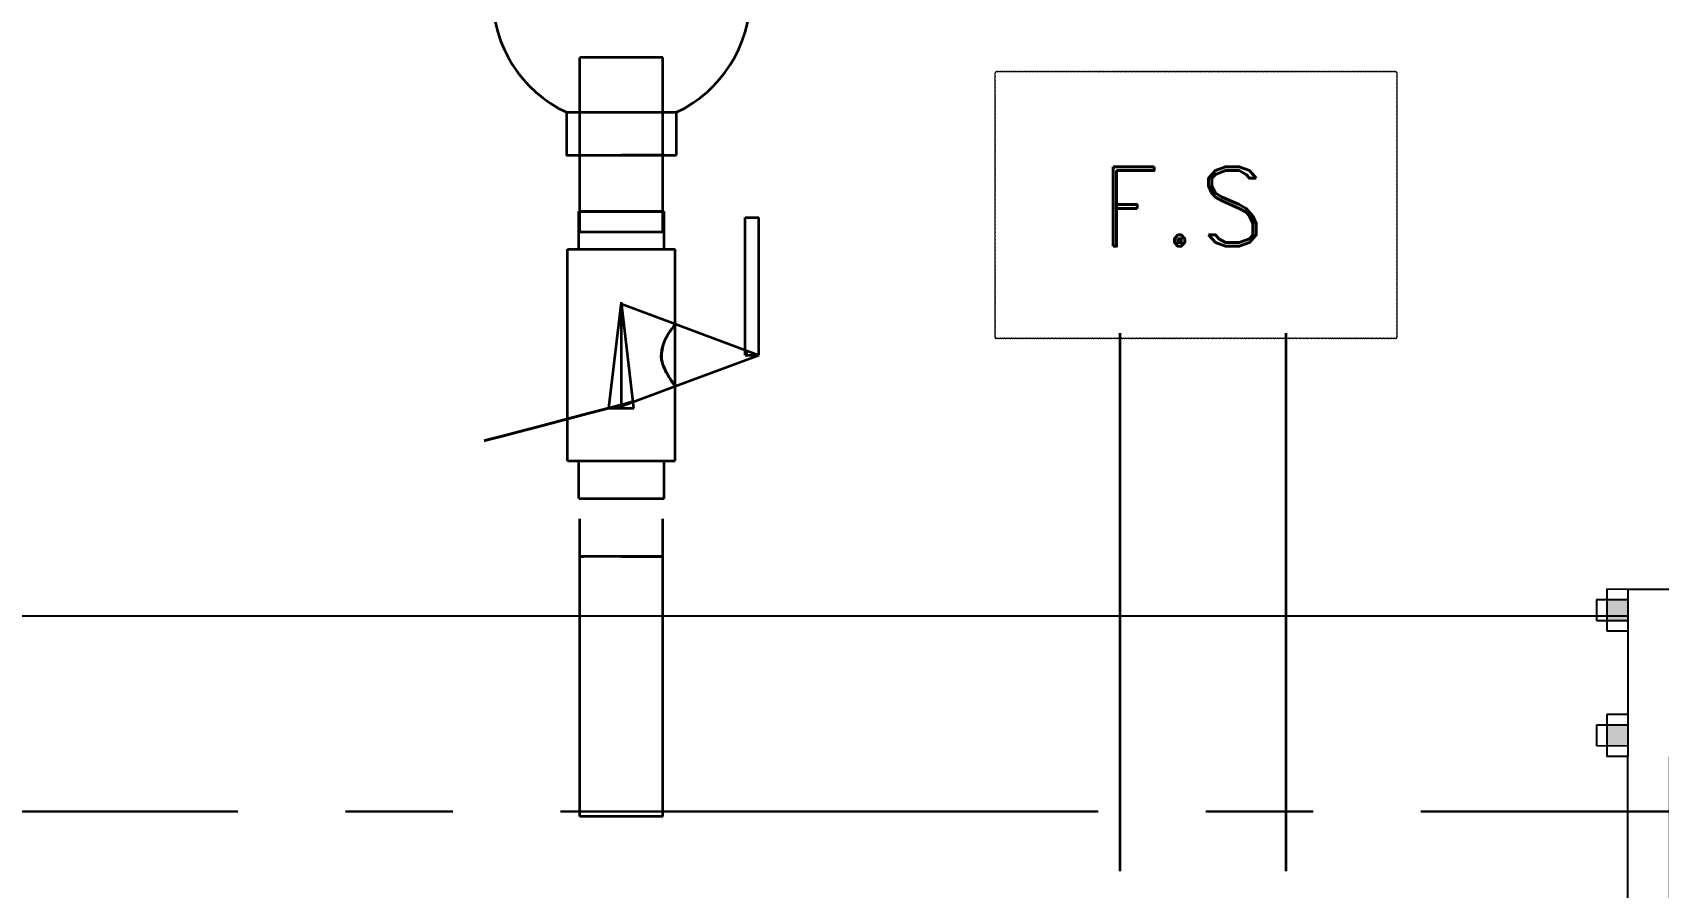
# Model space of a CAD drawing. Header units: inches. Extents: x 191440 to 383551, y 141449 to 284946.
# Drawn here: x 191804.366 to 191806.256, y 141609.705 to 141610.699 of the extents above; entities that cross this region are included whole.
import ezdxf

# ---------------------------------------------------------------- set-up
doc = ezdxf.new("R2010")
doc.units = ezdxf.units.IN
doc.header["$MEASUREMENT"] = 0
doc.linetypes.add('CENTER', pattern=[2, 1.25, -0.25, 0.25, -0.25])
doc.linetypes.add('DGN Style 3', pattern=[426.72, 304.8, -121.92])
for name, color, linetype, lineweight in [('PIPING', 40, 'Continuous', 30), ('WB-SJ3-M-SECTA - I-DIAG-EQPM', 6, 'Continuous', 13), ('WB-SJ3-M-SECTA - P-TW', 7, 'Continuous', 35)]:
    doc.layers.add(name, color=color, linetype=linetype, lineweight=lineweight)
doc.layers.add('VP', color=7, linetype='Continuous')
doc.styles.add('ROMAND10', font='ROMAND.shx', dxfattribs={"height": 0.2})

# ---------------------------------------------------------------- blocks, each defined once
blk = doc.blocks.new('FLANGE')
h = blk.add_hatch(color=256)
h.dxf.hatch_style = 1
h.paths.add_polyline_path([(2834.89433, 2262.26907), (2834.89433, 2262.27282), (2834.90183, 2262.27282), (2834.90183, 2262.26907)])
h.paths.add_polyline_path([(2834.89433, 2262.28032), (2834.89433, 2262.28407), (2834.90183, 2262.28407), (2834.90183, 2262.28032)])
h.paths.add_polyline_path([(2834.89433, 2262.31407), (2834.89433, 2262.31782), (2834.90183, 2262.31782), (2834.90183, 2262.31407)])
h.paths.add_polyline_path([(2834.90183, 2262.32907), (2834.90183, 2262.32532), (2834.89433, 2262.32532), (2834.89433, 2262.32907)])
h.paths.add_polyline_path([(2834.90183, 2262.39282), (2834.90183, 2262.38907), (2834.89433, 2262.38907), (2834.89433, 2262.39282)])
h.paths.add_polyline_path([(2834.89433, 2262.40032), (2834.89433, 2262.40407), (2834.90183, 2262.40407), (2834.90183, 2262.40032)])
h.paths.add_polyline_path([(2834.90183, 2262.43782), (2834.90183, 2262.43407), (2834.89433, 2262.43407), (2834.89433, 2262.43782)])
h.paths.add_polyline_path([(2834.90183, 2262.44907), (2834.90183, 2262.44532), (2834.89433, 2262.44532), (2834.89433, 2262.44907)])
h = blk.add_hatch(color=256)
h.dxf.hatch_style = 1
h.paths.add_polyline_path([(2834.85683, 2262.32532), (2834.86433, 2262.32532), (2834.86433, 2262.31782), (2834.85683, 2262.31782)])
h.paths.add_polyline_path([(2834.85683, 2262.27282), (2834.85683, 2262.28032), (2834.86433, 2262.28032), (2834.86433, 2262.27282)])
h.paths.add_polyline_path([(2834.85683, 2262.39282), (2834.85683, 2262.40032), (2834.86433, 2262.40032), (2834.86433, 2262.39282)])
h.paths.add_polyline_path([(2834.85683, 2262.43782), (2834.85683, 2262.44532), (2834.86433, 2262.44532), (2834.86433, 2262.43782)])
for p, q in [((2834.85683, 2262.44907), (2834.85683, 2262.43407)), ((2834.85683, 2262.44907), (2834.86433, 2262.44907)), ((2834.86433, 2262.44907), (2834.86433, 2262.26907)), ((2834.86433, 2262.44907), (2834.87933, 2262.44907)), ((2834.87933, 2262.44907), (2834.87933, 2262.26907)), ((2834.87933, 2262.44907), (2834.87933, 2262.26907)), ((2834.87933, 2262.44907), (2834.89433, 2262.44907)), ((2834.89433, 2262.44907), (2834.89433, 2262.26907)), ((2834.89433, 2262.44907), (2834.90183, 2262.44907)), ((2834.90183, 2262.44907), (2834.90183, 2262.43407)), ((2834.85308, 2262.44532), (2834.85308, 2262.43782)), ((2834.85308, 2262.44532), (2834.86433, 2262.44532)), ((2834.89433, 2262.44532), (2834.90183, 2262.44532)), ((2834.85308, 2262.43782), (2834.86433, 2262.43782)), ((2834.89433, 2262.43782), (2834.90183, 2262.43782)), ((2834.85683, 2262.43407), (2834.86433, 2262.43407)), ((2834.89433, 2262.43407), (2834.90183, 2262.43407)), ((2834.85683, 2262.40407), (2834.85683, 2262.38907)), ((2834.86433, 2262.40407), (2834.85683, 2262.40407)), ((2834.90183, 2262.40407), (2834.89433, 2262.40407)), ((2834.90183, 2262.40407), (2834.90183, 2262.38907)), ((2834.85308, 2262.40032), (2834.85308, 2262.39282)), ((2834.86433, 2262.40032), (2834.85308, 2262.40032)), ((2834.90183, 2262.40032), (2834.89433, 2262.40032)), ((2834.86433, 2262.39282), (2834.85308, 2262.39282)), ((2834.90183, 2262.39282), (2834.89433, 2262.39282)), ((2834.86433, 2262.38907), (2834.85683, 2262.38907)), ((2834.90183, 2262.38907), (2834.89433, 2262.38907)), ((2834.85683, 2262.32907), (2834.85683, 2262.31407)), ((2834.86433, 2262.32907), (2834.85683, 2262.32907)), ((2834.90183, 2262.32907), (2834.89433, 2262.32907)), ((2834.90183, 2262.32907), (2834.90183, 2262.31407)), ((2834.85308, 2262.32532), (2834.85308, 2262.31782)), ((2834.86433, 2262.32532), (2834.85308, 2262.32532)), ((2834.90183, 2262.32532), (2834.89433, 2262.32532)), ((2834.86433, 2262.31782), (2834.85308, 2262.31782)), ((2834.90183, 2262.31782), (2834.89433, 2262.31782)), ((2834.86433, 2262.31407), (2834.85683, 2262.31407)), ((2834.90183, 2262.31407), (2834.89433, 2262.31407)), ((2834.85308, 2262.28032), (2834.85308, 2262.27282)), ((2834.85308, 2262.28032), (2834.86433, 2262.28032)), ((2834.85683, 2262.28407), (2834.85683, 2262.26907)), ((2834.85683, 2262.28407), (2834.86433, 2262.28407)), ((2834.87933, 2262.26907), (2834.87933, 2262.28407)), ((2834.89433, 2262.28407), (2834.90183, 2262.28407)), ((2834.89433, 2262.28032), (2834.90183, 2262.28032)), ((2834.90183, 2262.28407), (2834.90183, 2262.26907)), ((2834.85308, 2262.27282), (2834.86433, 2262.27282)), ((2834.85683, 2262.26907), (2834.86433, 2262.26907)), ((2834.86433, 2262.26907), (2834.87933, 2262.26907)), ((2834.87933, 2262.26907), (2834.89433, 2262.26907)), ((2834.89433, 2262.27282), (2834.90183, 2262.27282)), ((2834.89433, 2262.26907), (2834.90183, 2262.26907))]:
    blk.add_line(p, q)
blk = doc.blocks.new('*U171')
at = {"layer": 'WB-SJ3-M-SECTA - P-TW'}
for p, q in [((0, 130.93), (0, 138.04)), ((109.32, 130.93), (109.32, 138.04)), ((0, 130.93), (1.67, 130.93)), ((1.67, 127.81), (1.67, 130.93)), ((107.65, 127.81), (107.65, 130.93)), ((107.65, 130.93), (109.32, 130.93)), ((0, 120.69), (0, 127.81)), ((109.32, 120.69), (109.32, 127.81)), ((0, 120.69), (19.5, 120.69)), ((19.5, 43.51), (19.5, 120.69)), ((89.82, 43.51), (89.82, 120.69)), ((89.82, 120.69), (109.32, 120.69)), ((69.68, 0), (69.68, 11.72)), ((45.47, 0), (54.52, 0))]:
    blk.add_line(p, q, dxfattribs=at)
at = {"layer": 'WB-SJ3-M-SECTA - P-TW', "linetype": 'DGN Style 3'}
for p, q in [((0, 138.04), (19.5, 138.04)), ((89.82, 138.04), (109.32, 138.04)), ((0, 127.81), (1.67, 127.81)), ((107.65, 127.81), (109.32, 127.81)), ((54.52, 0), (54.66, 0))]:
    blk.add_line(p, q, dxfattribs=at)
at = {"layer": 'WB-SJ3-M-SECTA - P-TW', "flags": 128}
for points in [[(38.9, 160.26), (70.42, 160.26)], [(38.9, 160.26), (38.9, 160.26)], [(0, 138.04), (109.32, 138.04)], [(0, 138.04), (0, 138.04)], [(109.32, 138.04), (109.32, 138.04)], [(0, 130.93), (109.32, 130.93)], [(0, 130.93), (0, 130.93)], [(109.32, 130.93), (109.32, 130.93)], [(0, 127.81), (109.32, 127.81)], [(0, 127.81), (0, 127.81)], [(109.32, 127.81), (109.32, 127.81)], [(0, 120.69), (109.32, 120.69)], [(0, 120.69), (0, 120.69)], [(109.32, 120.69), (109.32, 120.69)], [(19.5, 43.51), (19.5, 43.51)], [(19.5, 43.51), (89.82, 43.51)], [(89.82, 43.51), (89.82, 43.51)], [(39.64, 11.72), (39.64, 11.72)], [(39.64, 11.72), (69.68, 11.72)], [(69.68, 11.72), (69.68, 11.72)], [(39.64, 0), (39.64, 0)], [(39.64, 0), (69.68, 0)], [(69.68, 0), (69.68, 0)]]:
    blk.add_lwpolyline(points, dxfattribs=at)
at = {"layer": 'WB-SJ3-M-SECTA - P-TW', "linetype": 'DGN Style 3', "flags": 128}
for points in [[(38.9, 160.26), (70.42, 160.26)], [(66.43, 0), (57.03, 0), (54.66, 0)]]:
    blk.add_lwpolyline(points, dxfattribs=at)
at = {"layer": 'WB-SJ3-M-SECTA - P-TW'}
for start, end in [(180, 244.7068), (295.2932, 360)]:
    blk.add_arc((54.66, 43.51), 35.16, start, end, dxfattribs=at)
for start_param, end_param in [(2.035765, 3.141593), (0, 1.105828)]:
    blk.add_ellipse((54.66, 138.04), major_axis=(35.16, 0), ratio=0.707087, start_param=start_param, end_param=end_param, dxfattribs=at)
at = {"layer": 'WB-SJ3-M-SECTA - P-TW', "linetype": 'DGN Style 3'}
blk.add_ellipse((54.66, 138.04), major_axis=(35.16, 0), ratio=0.707087, start_param=1.105828, end_param=2.035765, dxfattribs=at)
at = {"layer": 'WB-SJ3-M-SECTA - P-TW'}
blk.add_rational_spline([(39.64, 11.72), (39.64, 5.86), (39.64, 0), (41.6, 0), (43.57, 0)], [0.999999999624, 1, 1, 1, 1], degree=2, knots=[0, 0, 0, 0.884327, 0.884327, 1, 1, 1], dxfattribs=at)
at = {"layer": 'WB-SJ3-M-SECTA - P-TW', "linetype": 'DGN Style 3'}
blk.add_open_spline([(43.57, 0), (54.77, 0), (65.97, 0)], degree=2, dxfattribs=at)
at = {"layer": 'WB-SJ3-M-SECTA - P-TW'}
blk.add_open_spline([(65.97, 0), (67.82, 0), (69.68, 0)], degree=2, dxfattribs=at)
blk = doc.blocks.new('PIPE_25')
at = {"layer": 'WB-SJ3-M-SECTA - P-TW', "linetype": 'Continuous', "lineweight": 35}
for p, q in [((0, 9.01), (0, 81.31)), ((22.62, 9.01), (22.62, 81.31))]:
    blk.add_line(p, q, dxfattribs=at)
at = {"layer": 'WB-SJ3-M-SECTA - P-TW', "linetype": 'DGN Style 3', "lineweight": 35}
for p, q in [((0, 0), (0, 9.01)), ((22.62, 0), (22.62, 9.01))]:
    blk.add_line(p, q, dxfattribs=at)
at = {"layer": 'WB-SJ3-M-SECTA - P-TW', "linetype": 'DGN Style 3', "lineweight": 35, "flags": 128}
blk.add_lwpolyline([(22.62, 0), (0, 0)], dxfattribs=at)
at = {"layer": 'WB-SJ3-M-SECTA - P-TW', "linetype": 'DGN Style 3', "lineweight": 35}
blk.add_rational_spline([(22.62, 71.02), (22.62, 71.02), (21.11, 71.02), (11.31, 71.02), (1.52, 71.02), (0, 71.02), (0, 71.02)], [0.803847482005, 0.866025301126, 1, 0.5, 1, 0.866025501607, 0.803847668093], degree=2, knots=[0, 0, 0, 0.174458, 0.174458, 0.825542, 0.825542, 1, 1, 1], dxfattribs=at)
at = {"layer": 'WB-SJ3-M-SECTA - P-TW', "linetype": 'Continuous', "lineweight": 35}
for points, weights in [([(0, 71.02), (0, 71.02), (1.07, 71.02)], [0.803847668093, 0.758495714855, 0.75134039548]), ([(11.31, 71.02), (22.62, 71.02), (22.62, 71.02)], [1, 0.633974698874, 0.803847482005])]:
    blk.add_rational_spline(points, weights, degree=2, dxfattribs=at)
blk = doc.blocks.new('V_BALL_2')
at = {"layer": 'WB-SJ3-M-SECTA - P-TW', "linetype": 'Continuous', "lineweight": 35}
for p, q in [((3.08, 68.1), (3.08, 78.39)), ((26.33, 68.1), (26.33, 78.39)), ((48.46, 39.2), (48.46, 76.7)), ((52.21, 39.2), (52.21, 76.7)), ((0, 10.29), (0, 68.1)), ((29.41, 47.69), (29.41, 68.1)), ((29.41, 47.69), (52.21, 39.2)), ((29.41, 30.7), (52.21, 39.2)), ((48.91, 39.2), (52.21, 39.2)), ((29.41, 10.29), (29.41, 30.75)), ((3.08, 0), (3.08, 10.29)), ((26.33, 0), (26.33, 10.29))]:
    blk.add_line(p, q, dxfattribs=at)
at = {"layer": 'WB-SJ3-M-SECTA - P-TW', "linetype": 'DGN Style 3', "lineweight": 35}
for p, q in [((11.31, 24.74), (14.71, 53.65)), ((18.1, 24.74), (14.71, 53.65)), ((14.71, 53.17), (29.41, 47.69)), ((14.71, 24.74), (14.71, 53.16)), ((29.41, 30.75), (29.41, 47.69)), ((14.71, 25.23), (29.41, 30.7))]:
    blk.add_line(p, q, dxfattribs=at)
at = {"layer": 'WB-SJ3-M-SECTA - P-TW', "linetype": 'Continuous', "lineweight": 35, "flags": 128}
for points in [[(3.08, 78.39), (26.33, 78.39)], [(26.33, 78.39), (26.33, 78.39)], [(48.46, 76.7), (48.46, 76.7)], [(48.46, 76.7), (52.21, 76.7)], [(52.21, 39.2), (52.21, 76.7)], [(0, 68.1), (29.41, 68.1)], [(29.41, 68.1), (29.41, 68.1)], [(48.46, 39.2), (52.21, 39.2)], [(52.18, 39.2), (52.21, 39.2)], [(0, 10.29), (29.41, 10.29)], [(26.33, 10.29), (29.41, 10.29)], [(3.08, 0), (26.33, 0)], [(26.02, 0), (26.33, 0)]]:
    blk.add_lwpolyline(points, dxfattribs=at)
at = {"layer": 'WB-SJ3-M-SECTA - P-TW', "linetype": 'DGN Style 3', "lineweight": 35, "flags": 128}
for points in [[(3.08, 78.39), (26.33, 78.39)], [(48.46, 39.2), (48.46, 76.7)], [(48.46, 76.7), (52.21, 76.7)], [(0, 68.1), (3.08, 68.1)], [(26.33, 68.1), (29.41, 68.1)], [(14.71, 25.23), (14.71, 53.17)], [(48.51, 39.2), (52.18, 39.2)], [(11.31, 24.74), (18.1, 24.74)], [(3.39, 0), (26.02, 0)]]:
    blk.add_lwpolyline(points, dxfattribs=at)
at = {"layer": 'WB-SJ3-M-SECTA - P-TW', "linetype": 'Continuous', "lineweight": 35}
for points, knots in [([(29.41, 30.75), (29.41, 30.74), (29.46, 30.63), (27.47, 32.87), (24.17, 41.43), (28.97, 46.94), (29.26, 47.48), (29.39, 47.66), (29.4, 47.68), (29.41, 47.69)], [0, 0, 0, 0, 0.016483, 0.407953, 0.432054, 0.928205, 0.952173, 0.976103, 1, 1, 1, 1]), ([(29.41, 47.69), (29.41, 47.69), (29.4, 47.68), (29.29, 47.65), (29.28, 47.54), (29.25, 47.47), (29.25, 47.45)], [0, 0, 0, 0, 0.237582, 0.572684, 0.90729, 1, 1, 1, 1])]:
    blk.add_open_spline(points, degree=3, knots=knots, dxfattribs=at)
at = {"layer": 'WB-SJ3-M-SECTA - P-TW', "linetype": 'DGN Style 3', "lineweight": 35}
for points, knots in [([(29.25, 47.45), (29, 46.77), (25.82, 43.95), (25.26, 37.4), (27.99, 32.54), (29.32, 30.91), (29.41, 30.75)], [0, 0, 0, 0, 0.320243, 0.616134, 0.642948, 1, 1, 1, 1]), ([(14.71, 25.62), (18.87, 26.72), (18.87, 26.72), (14.71, 25.62), (14.71, 25.62), (-35.23, 12.47), (-35.24, 12.48), (14.71, 25.62)], [0, 0, 0, 0, 1, 1, 1, 1, 1.000001, 1.000001, 1.000001, 1.000001])]:
    blk.add_open_spline(points, degree=3, knots=knots, dxfattribs=at)
at = {"layer": 'WB-SJ3-M-SECTA - P-TW', "linetype": 'Continuous', "lineweight": 35}
blk.add_open_spline([(48.91, 39.2), (48.39, 40.99), (48.39, 40.99), (48.91, 39.2)], degree=3, dxfattribs=at)
blk = doc.blocks.new('PIPE_26')
at = {"layer": 'WB-SJ3-M-SECTA - P-TW', "linetype": 'DGN Style 3', "lineweight": 35}
for p, q in [((0.18, 21), (0.18, 47.71)), ((22.8, 21), (22.8, 47.71))]:
    blk.add_line(p, q, dxfattribs=at)
at = {"layer": 'WB-SJ3-M-SECTA - P-TW', "linetype": 'Continuous', "lineweight": 35}
for p, q in [((0.18, 0), (0.18, 21)), ((22.8, 0), (22.8, 21))]:
    blk.add_line(p, q, dxfattribs=at)
at = {"layer": 'WB-SJ3-M-SECTA - P-TW', "linetype": 'DGN Style 3', "lineweight": 35, "flags": 128}
for points in [[(22.8, 47.71), (0.18, 47.71)], [(22.8, 0), (0.18, 0)]]:
    blk.add_lwpolyline(points, dxfattribs=at)
at = {"layer": 'WB-SJ3-M-SECTA - P-TW', "linetype": 'Continuous', "lineweight": 35, "flags": 128}
blk.add_lwpolyline([(22.8, 0), (0.18, 0)], dxfattribs=at)
at = {"layer": 'WB-SJ3-M-SECTA - P-TW'}
for points in [[(0.18, 21), (0, 21), (5.4, 21), (11.44, 21)], [(0.18, 21), (0.15, 21), (0.23, 21), (0.4, 21)], [(11.49, 21), (17.54, 21), (22.97, 21), (22.8, 21)], [(22.73, 21), (22.77, 21), (22.79, 21), (22.79, 21)]]:
    blk.add_open_spline(points, degree=3, dxfattribs=at)
at = {"layer": 'WB-SJ3-M-SECTA - P-TW', "linetype": 'DGN Style 3'}
for points in [[(0.4, 21), (1.46, 21), (6.13, 21), (11.31, 21)], [(11.49, 21), (17.04, 21), (22.09, 21), (22.73, 21)]]:
    blk.add_open_spline(points, degree=3, dxfattribs=at)
at = {"layer": 'WB-SJ3-M-SECTA - P-TW', "linetype": 'Continuous', "lineweight": 35}
for points, weights in [([(0.18, 5.65), (0.18, 5.65), (11.49, 5.65)], [0.803847577293, 0.633974596216, 1]), ([(21.73, 5.65), (22.8, 5.65), (22.8, 5.65)], [0.751340395412, 0.758495707478, 0.803847577293])]:
    blk.add_rational_spline(points, weights, degree=2, dxfattribs=at)
at = {"layer": 'WB-SJ3-M-SECTA - P-TW', "linetype": 'DGN Style 3', "lineweight": 35}
blk.add_rational_spline([(22.8, 5.65), (22.8, 5.65), (21.28, 5.65), (11.49, 5.65), (1.69, 5.65), (0.18, 5.65), (0.18, 5.65)], [0.803847577293, 0.866025403784, 1, 0.5, 1, 0.866025403784, 0.803847577293], degree=2, knots=[0, 0, 0, 0.174458, 0.174458, 0.825542, 0.825542, 1, 1, 1], dxfattribs=at)

msp = doc.modelspace()

# ---------------------------------------------------------------- linework, layer by layer
at = {"color": 5}
msp.add_lwpolyline([(191806.22083, 141610.02035), (191800.85324, 141610.02035)], dxfattribs=at)
at = {"layer": 'PIPING', "color": 8, "linetype": 'CENTER', "ltscale": 0.5}
msp.add_lwpolyline([(191779.98003, 141609.79321), (191807.44107, 141609.79321)], dxfattribs=at)
at = {"layer": 'WB-SJ3-M-SECTA - I-DIAG-EQPM', "linetype": 'DGN Style 3', "elevation": -2641.42797}
msp.add_lwpolyline([(191805.48534, 141610.34399, 0.5205671), (191805.48747, 141610.34399, 0.5205671), (191805.4896, 141610.34399, 0.5205671), (191805.49173, 141610.34399, 0.5205671), (191805.49386, 141610.34399, 0.5205671), (191805.49599, 141610.34399, 0.5205671), (191805.49812, 141610.34399, 0.5205671), (191805.50025, 141610.34399, 0.5205671), (191805.50238, 141610.34399, 0.5205671), (191805.50451, 141610.34399, 0.5205671), (191805.50664, 141610.34399, 0.5205671), (191805.50877, 141610.34399, 0.5205671), (191805.5109, 141610.34399, 0.5205671), (191805.51303, 141610.34399, 0.5205671), (191805.51516, 141610.34399, 0.5205671), (191805.51729, 141610.34399, 0.5205671), (191805.51942, 141610.34399, 0.5205671), (191805.52155, 141610.34399, 0.5205671), (191805.52368, 141610.34399, 0.5205671), (191805.52581, 141610.34399, 0.5205671), (191805.52794, 141610.34399, 0.5205671), (191805.53007, 141610.34399, 0.5205671), (191805.5322, 141610.34399, 0.5205671), (191805.53433, 141610.34399, 0.5205671), (191805.53646, 141610.34399, 0.5205671), (191805.53859, 141610.34399, 0.5205671), (191805.54072, 141610.34399, 0.5205671), (191805.54286, 141610.34399, 0.5205671), (191805.54499, 141610.34399, 0.5205671), (191805.54712, 141610.34399, 0.5205671), (191805.54925, 141610.34399, 0.5205671), (191805.55138, 141610.34399, 0.5205671), (191805.55351, 141610.34399, 0.5205671), (191805.55564, 141610.34399, 0.5205671), (191805.55777, 141610.34399, 0.5205671), (191805.5599, 141610.34399, 0.5205671), (191805.56203, 141610.34399, 0.5205671), (191805.56416, 141610.34399, 0.5205671), (191805.56629, 141610.34399, 0.5205671), (191805.56842, 141610.34399, 0.5205671), (191805.57055, 141610.34399, 0.5205671), (191805.57268, 141610.34399, 0.5205671), (191805.57481, 141610.34399, 0.5205671), (191805.57694, 141610.34399, 0.5205671), (191805.57907, 141610.34399, 0.5205671), (191805.5812, 141610.34399, 0.5205671), (191805.58333, 141610.34399, 0.5205671), (191805.58546, 141610.34399, 0.5205671), (191805.58759, 141610.34399, 0.5205671), (191805.58972, 141610.34399, 0.5205671), (191805.59185, 141610.34399, 0.5205671), (191805.59398, 141610.34399, 0.5205671), (191805.59611, 141610.34399, 0.5205671), (191805.59824, 141610.34399, 0.5205671), (191805.60037, 141610.34399, 0.5205671), (191805.60251, 141610.34399, 0.5205671), (191805.60464, 141610.34399, 0.5205671), (191805.60677, 141610.34399, 0.5205671), (191805.6089, 141610.34399, 0.5205671), (191805.61103, 141610.34399, 0.5205671), (191805.61316, 141610.34399, 0.5205671), (191805.61529, 141610.34399, 0.5205671), (191805.61742, 141610.34399, 0.5205671), (191805.61955, 141610.34399, 0.5205671), (191805.62168, 141610.34399, 0.5205671), (191805.62381, 141610.34399, 0.5205671), (191805.62594, 141610.34399, 0.5205671), (191805.62807, 141610.34399, 0.5205671), (191805.6302, 141610.34399, 0.5205671), (191805.63233, 141610.34399, 0.5205671), (191805.63446, 141610.34399, 0.5205671), (191805.63659, 141610.34399, 0.5205671), (191805.63872, 141610.34399, 0.5205671), (191805.64085, 141610.34399, 0.5205671), (191805.64298, 141610.34399, 0.5205671), (191805.64511, 141610.34399, 0.5205671), (191805.64724, 141610.34399, 0.5205671), (191805.64937, 141610.34399, 0.5205671), (191805.6515, 141610.34399, 0.5205671), (191805.65363, 141610.34399, 0.5205671), (191805.65576, 141610.34399, 0.5205671), (191805.65789, 141610.34399, 0.5205671), (191805.66002, 141610.34399, 0.5205671), (191805.66216, 141610.34399, 0.5205671), (191805.66429, 141610.34399, 0.5205671), (191805.66642, 141610.34399, 0.5205671), (191805.66855, 141610.34399, 0.5205671), (191805.67068, 141610.34399, 0.5205671), (191805.67281, 141610.34399, 0.5205671), (191805.67494, 141610.34399, 0.5205671), (191805.67707, 141610.34399, 0.5205671), (191805.6792, 141610.34399, 0.5205671), (191805.68133, 141610.34399, 0.5205671), (191805.68346, 141610.34399, 0.5205671), (191805.68559, 141610.34399, 0.5205671), (191805.68772, 141610.34399, 0.5205671), (191805.68985, 141610.34399, 0.5205671), (191805.69198, 141610.34399, 0.5205671), (191805.69411, 141610.34399, 0.5205671), (191805.69624, 141610.34399, 0.5205671), (191805.69837, 141610.34399, 0.5205671), (191805.7005, 141610.34399, 0.5205671), (191805.70263, 141610.34399, 0.5205671), (191805.70476, 141610.34399, 0.5205671), (191805.70689, 141610.34399, 0.5205671), (191805.70902, 141610.34399, 0.5205671), (191805.71115, 141610.34399, 0.5205671), (191805.71328, 141610.34399, 0.5205671), (191805.71541, 141610.34399, 0.5205671), (191805.71754, 141610.34399, 0.5205671), (191805.71967, 141610.34399, 0.5205671), (191805.72181, 141610.34399, 0.5205671), (191805.72394, 141610.34399, 0.5205671), (191805.72607, 141610.34399, 0.5205671), (191805.7282, 141610.34399, 0.5205671), (191805.73033, 141610.34399, 0.5205671), (191805.73246, 141610.34399, 0.5205671), (191805.73459, 141610.34399, 0.5205671), (191805.73672, 141610.34399, 0.5205671), (191805.73885, 141610.34399, 0.5205671), (191805.74098, 141610.34399, 0.5205671), (191805.74311, 141610.34399, 0.5205671), (191805.74524, 141610.34399, 0.5205671), (191805.74737, 141610.34399, 0.5205671), (191805.7495, 141610.34399, 0.5205671), (191805.75163, 141610.34399, 0.5205671), (191805.75376, 141610.34399, 0.5205671), (191805.75589, 141610.34399, 0.5205671), (191805.75802, 141610.34399, 0.5205671), (191805.76015, 141610.34399, 0.5205671), (191805.76228, 141610.34399, 0.5205671), (191805.76441, 141610.34399, 0.5205671), (191805.76654, 141610.34399, 0.5205671), (191805.76867, 141610.34399, 0.5205671), (191805.7708, 141610.34399, 0.5205671), (191805.77293, 141610.34399, 0.5205671), (191805.77506, 141610.34399, 0.5205671), (191805.77719, 141610.34399, 0.5205671), (191805.77932, 141610.34399, 0.5205671), (191805.78146, 141610.34399, 0.5205671), (191805.78359, 141610.34399, 0.5205671), (191805.78572, 141610.34399, 0.5205671), (191805.78785, 141610.34399, 0.5205671), (191805.78998, 141610.34399, 0.5205671), (191805.79211, 141610.34399, 0.5205671), (191805.79424, 141610.34399, 0.5205671), (191805.79637, 141610.34399, 0.5205671), (191805.7985, 141610.34399, 0.5205671), (191805.80063, 141610.34399, 0.5205671), (191805.80276, 141610.34399, 0.5205671), (191805.80489, 141610.34399, 0.5205671), (191805.80702, 141610.34399, 0.5205671), (191805.80915, 141610.34399, 0.5205671), (191805.81128, 141610.34399, 0.5205671), (191805.81341, 141610.34399, 0.5205671), (191805.81554, 141610.34399, 0.5205671), (191805.81767, 141610.34399, 0.5205671), (191805.8198, 141610.34399, 0.5205671), (191805.82193, 141610.34399, 0.5205671), (191805.82406, 141610.34399, 0.5205671), (191805.82619, 141610.34399, 0.5205671), (191805.82832, 141610.34399, 0.5205671), (191805.83045, 141610.34399, 0.5205671), (191805.83258, 141610.34399, 0.5205671), (191805.83471, 141610.34399, 0.5205671), (191805.83684, 141610.34399, 0.5205671), (191805.83897, 141610.34399, 0.5205671), (191805.84111, 141610.34399, 0.5205671), (191805.84324, 141610.34399, 0.5205671), (191805.84537, 141610.34399, 0.5205671), (191805.8475, 141610.34399, 0.5205671), (191805.84963, 141610.34399, 0.5205671), (191805.85176, 141610.34399, 0.5205671), (191805.85389, 141610.34399, 0.5205671), (191805.85602, 141610.34399, 0.5205671), (191805.85815, 141610.34399, 0.5205671), (191805.86028, 141610.34399, 0.5205671), (191805.86241, 141610.34399, 0.5205671), (191805.86454, 141610.34399, 0.5205671), (191805.86667, 141610.34399, 0.5205671), (191805.8688, 141610.34399, 0.5205671), (191805.87093, 141610.34399, 0.5205671), (191805.87306, 141610.34399, 0.5205671), (191805.87519, 141610.34399, 0.5205671), (191805.87732, 141610.34399, 0.5205671), (191805.87945, 141610.34399, 0.5205671), (191805.88158, 141610.34399, 0.5205671), (191805.88371, 141610.34399, 0.5205671), (191805.88584, 141610.34399, 0.5205671), (191805.88797, 141610.34399, 0.5205671), (191805.8901, 141610.34399, 0.5205671), (191805.89223, 141610.34399, 0.5205671), (191805.89436, 141610.34399, 0.5205671), (191805.89649, 141610.34399, 0.5205671), (191805.89862, 141610.34399, 0.5205671), (191805.90076, 141610.34399, 0.5205671), (191805.90289, 141610.34399, 0.5205671), (191805.90502, 141610.34399, 0.5205671), (191805.90715, 141610.34399, 0.5205671), (191805.90928, 141610.34399, 0.5205671), (191805.91141, 141610.34399, 0.5205671), (191805.91354, 141610.34399, 0.5205671), (191805.91567, 141610.34399, 0.5205671), (191805.9178, 141610.34399, 0.5205671), (191805.91993, 141610.34399, 0.5205671), (191805.92206, 141610.34399, 0.5205671), (191805.92419, 141610.34399, 0.5205671), (191805.92632, 141610.34399, 0.5205671), (191805.92845, 141610.34399, 0.5205671), (191805.93058, 141610.34399, 0.5205671), (191805.93271, 141610.34399, 0.5205671), (191805.93484, 141610.34399, 0.5205671), (191805.93697, 141610.34399, 0.5205671), (191805.9391, 141610.34399, 0.5205671), (191805.94123, 141610.34399, 0.5205671), (191805.94336, 141610.34399, 0.5205671), (191805.94549, 141610.34399, 0.5205671), (191805.94762, 141610.34399, 0.5205671), (191805.94975, 141610.34399, 0.5205671), (191805.95188, 141610.34399, 0.5205671), (191805.95226, 141610.34574, 0.5205671), (191805.95226, 141610.34787, 0.5205671), (191805.95226, 141610.35, 0.5205671), (191805.95226, 141610.35213, 0.5205671), (191805.95226, 141610.35426, 0.5205671), (191805.95226, 141610.35639, 0.5205671), (191805.95226, 141610.35852, 0.5205671), (191805.95226, 141610.36065, 0.5205671), (191805.95226, 141610.36279, 0.5205671), (191805.95226, 141610.36492, 0.5205671), (191805.95226, 141610.36705, 0.5205671), (191805.95226, 141610.36918, 0.5205671), (191805.95226, 141610.37131, 0.5205671), (191805.95226, 141610.37344, 0.5205671), (191805.95226, 141610.37557, 0.5205671), (191805.95226, 141610.3777, 0.5205671), (191805.95226, 141610.37983, 0.5205671), (191805.95226, 141610.38196, 0.5205671), (191805.95226, 141610.38409, 0.5205671), (191805.95226, 141610.38622, 0.5205671), (191805.95226, 141610.38835, 0.5205671), (191805.95226, 141610.39048, 0.5205671), (191805.95226, 141610.39261, 0.5205671), (191805.95226, 141610.39474, 0.5205671), (191805.95226, 141610.39687, 0.5205671), (191805.95226, 141610.399, 0.5205671), (191805.95226, 141610.40113, 0.5205671), (191805.95226, 141610.40326, 0.5205671), (191805.95226, 141610.40539, 0.5205671), (191805.95226, 141610.40752, 0.5205671), (191805.95226, 141610.40965, 0.5205671), (191805.95226, 141610.41178, 0.5205671), (191805.95226, 141610.41391, 0.5205671), (191805.95226, 141610.41604, 0.5205671), (191805.95226, 141610.41817, 0.5205671), (191805.95226, 141610.4203, 0.5205671), (191805.95226, 141610.42244, 0.5205671), (191805.95226, 141610.42457, 0.5205671), (191805.95226, 141610.4267, 0.5205671), (191805.95226, 141610.42883, 0.5205671), (191805.95226, 141610.43096, 0.5205671), (191805.95226, 141610.43309, 0.5205671), (191805.95226, 141610.43522, 0.5205671), (191805.95226, 141610.43735, 0.5205671), (191805.95226, 141610.43948, 0.5205671), (191805.95226, 141610.44161, 0.5205671), (191805.95226, 141610.44374, 0.5205671), (191805.95226, 141610.44587, 0.5205671), (191805.95226, 141610.448, 0.5205671), (191805.95226, 141610.45013, 0.5205671), (191805.95226, 141610.45226, 0.5205671), (191805.95226, 141610.45439, 0.5205671), (191805.95226, 141610.45652, 0.5205671), (191805.95226, 141610.45865, 0.5205671), (191805.95226, 141610.46078, 0.5205671), (191805.95226, 141610.46291, 0.5205671), (191805.95226, 141610.46504, 0.5205671), (191805.95226, 141610.46717, 0.5205671), (191805.95226, 141610.4693, 0.5205671), (191805.95226, 141610.47143, 0.5205671), (191805.95226, 141610.47356, 0.5205671), (191805.95226, 141610.47569, 0.5205671), (191805.95226, 141610.47782, 0.5205671), (191805.95226, 141610.47995, 0.5205671), (191805.95226, 141610.48209, 0.5205671), (191805.95226, 141610.48422, 0.5205671), (191805.95226, 141610.48635, 0.5205671), (191805.95226, 141610.48848, 0.5205671), (191805.95226, 141610.49061, 0.5205671), (191805.95226, 141610.49274, 0.5205671), (191805.95226, 141610.49487, 0.5205671), (191805.95226, 141610.497, 0.5205671), (191805.95226, 141610.49913, 0.5205671), (191805.95226, 141610.50126, 0.5205671), (191805.95226, 141610.50339, 0.5205671), (191805.95226, 141610.50552, 0.5205671), (191805.95226, 141610.50765, 0.5205671), (191805.95226, 141610.50978, 0.5205671), (191805.95226, 141610.51191, 0.5205671), (191805.95226, 141610.51404, 0.5205671), (191805.95226, 141610.51617, 0.5205671), (191805.95226, 141610.5183, 0.5205671), (191805.95226, 141610.52043, 0.5205671), (191805.95226, 141610.52256, 0.5205671), (191805.95226, 141610.52469, 0.5205671), (191805.95226, 141610.52682, 0.5205671), (191805.95226, 141610.52895, 0.5205671), (191805.95226, 141610.53108, 0.5205671), (191805.95226, 141610.53321, 0.5205671), (191805.95226, 141610.53534, 0.5205671), (191805.95226, 141610.53747, 0.5205671), (191805.95226, 141610.5396, 0.5205671), (191805.95226, 141610.54174, 0.5205671), (191805.95226, 141610.54387, 0.5205671), (191805.95226, 141610.546, 0.5205671), (191805.95226, 141610.54813, 0.5205671), (191805.95226, 141610.55026, 0.5205671), (191805.95226, 141610.55239, 0.5205671), (191805.95226, 141610.55452, 0.5205671), (191805.95226, 141610.55665, 0.5205671), (191805.95226, 141610.55878, 0.5205671), (191805.95226, 141610.56091, 0.5205671), (191805.95226, 141610.56304, 0.5205671), (191805.95226, 141610.56517, 0.5205671), (191805.95226, 141610.5673, 0.5205671), (191805.95226, 141610.56943, 0.5205671), (191805.95226, 141610.57156, 0.5205671), (191805.95226, 141610.57369, 0.5205671), (191805.95226, 141610.57582, 0.5205671), (191805.95226, 141610.57795, 0.5205671), (191805.95226, 141610.58008, 0.5205671), (191805.95226, 141610.58221, 0.5205671), (191805.95226, 141610.58434, 0.5205671), (191805.95226, 141610.58647, 0.5205671), (191805.95226, 141610.5886, 0.5205671), (191805.95226, 141610.59073, 0.5205671), (191805.95226, 141610.59286, 0.5205671), (191805.95226, 141610.59499, 0.5205671), (191805.95226, 141610.59712, 0.5205671), (191805.95226, 141610.59925, 0.5205671), (191805.95226, 141610.60139, 0.5205671), (191805.95226, 141610.60352, 0.5205671), (191805.95226, 141610.60565, 0.5205671), (191805.95226, 141610.60778, 0.5205671), (191805.95226, 141610.60991, 0.5205671), (191805.95226, 141610.61204, 0.5205671), (191805.95226, 141610.61417, 0.5205671), (191805.95226, 141610.6163, 0.5205671), (191805.95226, 141610.61843, 0.5205671), (191805.95226, 141610.62056, 0.5205671), (191805.95226, 141610.62269, 0.5205671), (191805.95226, 141610.62482, 0.5205671), (191805.95226, 141610.62695, 0.5205671), (191805.95226, 141610.62908, 0.5205671), (191805.95226, 141610.63121, 0.5205671), (191805.95226, 141610.63334, 0.5205671), (191805.95226, 141610.63547, 0.5205671), (191805.95226, 141610.6376, 0.5205671), (191805.95226, 141610.63973, 0.5205671), (191805.95226, 141610.64186, 0.5205671), (191805.95226, 141610.64399, 0.5205671), (191805.95226, 141610.64612, 0.5205671), (191805.95226, 141610.64825, 0.5205671), (191805.95226, 141610.65038, 0.5205671), (191805.95226, 141610.65251, 0.5205671), (191805.95079, 141610.65318, 0.5205671), (191805.94866, 141610.65318, 0.5205671), (191805.94653, 141610.65318, 0.5205671), (191805.9444, 141610.65318, 0.5205671), (191805.94227, 141610.65318, 0.5205671), (191805.94014, 141610.65318, 0.5205671), (191805.93801, 141610.65318, 0.5205671), (191805.93588, 141610.65318, 0.5205671), (191805.93375, 141610.65318, 0.5205671), (191805.93162, 141610.65318, 0.5205671), (191805.92949, 141610.65318, 0.5205671), (191805.92736, 141610.65318, 0.5205671), (191805.92523, 141610.65318, 0.5205671), (191805.9231, 141610.65318, 0.5205671), (191805.92097, 141610.65318, 0.5205671), (191805.91884, 141610.65318, 0.5205671), (191805.91671, 141610.65318, 0.5205671), (191805.91458, 141610.65318, 0.5205671), (191805.91245, 141610.65318, 0.5205671), (191805.91031, 141610.65318, 0.5205671), (191805.90818, 141610.65318, 0.5205671), (191805.90605, 141610.65318, 0.5205671), (191805.90392, 141610.65318, 0.5205671), (191805.90179, 141610.65318, 0.5205671), (191805.89966, 141610.65318, 0.5205671), (191805.89753, 141610.65318, 0.5205671), (191805.8954, 141610.65318, 0.5205671), (191805.89327, 141610.65318, 0.5205671), (191805.89114, 141610.65318, 0.5205671), (191805.88901, 141610.65318, 0.5205671), (191805.88688, 141610.65318, 0.5205671), (191805.88475, 141610.65318, 0.5205671), (191805.88262, 141610.65318, 0.5205671), (191805.88049, 141610.65318, 0.5205671), (191805.87836, 141610.65318, 0.5205671), (191805.87623, 141610.65318, 0.5205671), (191805.8741, 141610.65318, 0.5205671), (191805.87197, 141610.65318, 0.5205671), (191805.86984, 141610.65318, 0.5205671), (191805.86771, 141610.65318, 0.5205671), (191805.86558, 141610.65318, 0.5205671), (191805.86345, 141610.65318, 0.5205671), (191805.86132, 141610.65318, 0.5205671), (191805.85919, 141610.65318, 0.5205671), (191805.85706, 141610.65318, 0.5205671), (191805.85493, 141610.65318, 0.5205671), (191805.8528, 141610.65318, 0.5205671), (191805.85066, 141610.65318, 0.5205671), (191805.84853, 141610.65318, 0.5205671), (191805.8464, 141610.65318, 0.5205671), (191805.84427, 141610.65318, 0.5205671), (191805.84214, 141610.65318, 0.5205671), (191805.84001, 141610.65318, 0.5205671), (191805.83788, 141610.65318, 0.5205671), (191805.83575, 141610.65318, 0.5205671), (191805.83362, 141610.65318, 0.5205671), (191805.83149, 141610.65318, 0.5205671), (191805.82936, 141610.65318, 0.5205671), (191805.82723, 141610.65318, 0.5205671), (191805.8251, 141610.65318, 0.5205671), (191805.82297, 141610.65318, 0.5205671), (191805.82084, 141610.65318, 0.5205671), (191805.81871, 141610.65318, 0.5205671), (191805.81658, 141610.65318, 0.5205671), (191805.81445, 141610.65318, 0.5205671), (191805.81232, 141610.65318, 0.5205671), (191805.81019, 141610.65318, 0.5205671), (191805.80806, 141610.65318, 0.5205671), (191805.80593, 141610.65318, 0.5205671), (191805.8038, 141610.65318, 0.5205671), (191805.80167, 141610.65318, 0.5205671), (191805.79954, 141610.65318, 0.5205671), (191805.79741, 141610.65318, 0.5205671), (191805.79528, 141610.65318, 0.5205671), (191805.79315, 141610.65318, 0.5205671), (191805.79102, 141610.65318, 0.5205671), (191805.78888, 141610.65318, 0.5205671), (191805.78675, 141610.65318, 0.5205671), (191805.78462, 141610.65318, 0.5205671), (191805.78249, 141610.65318, 0.5205671), (191805.78036, 141610.65318, 0.5205671), (191805.77823, 141610.65318, 0.5205671), (191805.7761, 141610.65318, 0.5205671), (191805.77397, 141610.65318, 0.5205671), (191805.77184, 141610.65318, 0.5205671), (191805.76971, 141610.65318, 0.5205671), (191805.76758, 141610.65318, 0.5205671), (191805.76545, 141610.65318, 0.5205671), (191805.76332, 141610.65318, 0.5205671), (191805.76119, 141610.65318, 0.5205671), (191805.75906, 141610.65318, 0.5205671), (191805.75693, 141610.65318, 0.5205671), (191805.7548, 141610.65318, 0.5205671), (191805.75267, 141610.65318, 0.5205671), (191805.75054, 141610.65318, 0.5205671), (191805.74841, 141610.65318, 0.5205671), (191805.74628, 141610.65318, 0.5205671), (191805.74415, 141610.65318, 0.5205671), (191805.74202, 141610.65318, 0.5205671), (191805.73989, 141610.65318, 0.5205671), (191805.73776, 141610.65318, 0.5205671), (191805.73563, 141610.65318, 0.5205671), (191805.7335, 141610.65318, 0.5205671), (191805.73137, 141610.65318, 0.5205671), (191805.72923, 141610.65318, 0.5205671), (191805.7271, 141610.65318, 0.5205671), (191805.72497, 141610.65318, 0.5205671), (191805.72284, 141610.65318, 0.5205671), (191805.72071, 141610.65318, 0.5205671), (191805.71858, 141610.65318, 0.5205671), (191805.71645, 141610.65318, 0.5205671), (191805.71432, 141610.65318, 0.5205671), (191805.71219, 141610.65318, 0.5205671), (191805.71006, 141610.65318, 0.5205671), (191805.70793, 141610.65318, 0.5205671), (191805.7058, 141610.65318, 0.5205671), (191805.70367, 141610.65318, 0.5205671), (191805.70154, 141610.65318, 0.5205671), (191805.69941, 141610.65318, 0.5205671), (191805.69728, 141610.65318, 0.5205671), (191805.69515, 141610.65318, 0.5205671), (191805.69302, 141610.65318, 0.5205671), (191805.69089, 141610.65318, 0.5205671), (191805.68876, 141610.65318, 0.5205671), (191805.68663, 141610.65318, 0.5205671), (191805.6845, 141610.65318, 0.5205671), (191805.68237, 141610.65318, 0.5205671), (191805.68024, 141610.65318, 0.5205671), (191805.67811, 141610.65318, 0.5205671), (191805.67598, 141610.65318, 0.5205671), (191805.67385, 141610.65318, 0.5205671), (191805.67172, 141610.65318, 0.5205671), (191805.66958, 141610.65318, 0.5205671), (191805.66745, 141610.65318, 0.5205671), (191805.66532, 141610.65318, 0.5205671), (191805.66319, 141610.65318, 0.5205671), (191805.66106, 141610.65318, 0.5205671), (191805.65893, 141610.65318, 0.5205671), (191805.6568, 141610.65318, 0.5205671), (191805.65467, 141610.65318, 0.5205671), (191805.65254, 141610.65318, 0.5205671), (191805.65041, 141610.65318, 0.5205671), (191805.64828, 141610.65318, 0.5205671), (191805.64615, 141610.65318, 0.5205671), (191805.64402, 141610.65318, 0.5205671), (191805.64189, 141610.65318, 0.5205671), (191805.63976, 141610.65318, 0.5205671), (191805.63763, 141610.65318, 0.5205671), (191805.6355, 141610.65318, 0.5205671), (191805.63337, 141610.65318, 0.5205671), (191805.63124, 141610.65318, 0.5205671), (191805.62911, 141610.65318, 0.5205671), (191805.62698, 141610.65318, 0.5205671), (191805.62485, 141610.65318, 0.5205671), (191805.62272, 141610.65318, 0.5205671), (191805.62059, 141610.65318, 0.5205671), (191805.61846, 141610.65318, 0.5205671), (191805.61633, 141610.65318, 0.5205671), (191805.6142, 141610.65318, 0.5205671), (191805.61207, 141610.65318, 0.5205671), (191805.60993, 141610.65318, 0.5205671), (191805.6078, 141610.65318, 0.5205671), (191805.60567, 141610.65318, 0.5205671), (191805.60354, 141610.65318, 0.5205671), (191805.60141, 141610.65318, 0.5205671), (191805.59928, 141610.65318, 0.5205671), (191805.59715, 141610.65318, 0.5205671), (191805.59502, 141610.65318, 0.5205671), (191805.59289, 141610.65318, 0.5205671), (191805.59076, 141610.65318, 0.5205671), (191805.58863, 141610.65318, 0.5205671), (191805.5865, 141610.65318, 0.5205671), (191805.58437, 141610.65318, 0.5205671), (191805.58224, 141610.65318, 0.5205671), (191805.58011, 141610.65318, 0.5205671), (191805.57798, 141610.65318, 0.5205671), (191805.57585, 141610.65318, 0.5205671), (191805.57372, 141610.65318, 0.5205671), (191805.57159, 141610.65318, 0.5205671), (191805.56946, 141610.65318, 0.5205671), (191805.56733, 141610.65318, 0.5205671), (191805.5652, 141610.65318, 0.5205671), (191805.56307, 141610.65318, 0.5205671), (191805.56094, 141610.65318, 0.5205671), (191805.55881, 141610.65318, 0.5205671), (191805.55668, 141610.65318, 0.5205671), (191805.55455, 141610.65318, 0.5205671), (191805.55242, 141610.65318, 0.5205671), (191805.55028, 141610.65318, 0.5205671), (191805.54815, 141610.65318, 0.5205671), (191805.54602, 141610.65318, 0.5205671), (191805.54389, 141610.65318, 0.5205671), (191805.54176, 141610.65318, 0.5205671), (191805.53963, 141610.65318, 0.5205671), (191805.5375, 141610.65318, 0.5205671), (191805.53537, 141610.65318, 0.5205671), (191805.53324, 141610.65318, 0.5205671), (191805.53111, 141610.65318, 0.5205671), (191805.52898, 141610.65318, 0.5205671), (191805.52685, 141610.65318, 0.5205671), (191805.52472, 141610.65318, 0.5205671), (191805.52259, 141610.65318, 0.5205671), (191805.52046, 141610.65318, 0.5205671), (191805.51833, 141610.65318, 0.5205671), (191805.5162, 141610.65318, 0.5205671), (191805.51407, 141610.65318, 0.5205671), (191805.51194, 141610.65318, 0.5205671), (191805.50981, 141610.65318, 0.5205671), (191805.50768, 141610.65318, 0.5205671), (191805.50555, 141610.65318, 0.5205671), (191805.50342, 141610.65318, 0.5205671), (191805.50129, 141610.65318, 0.5205671), (191805.49916, 141610.65318, 0.5205671), (191805.49703, 141610.65318, 0.5205671), (191805.4949, 141610.65318, 0.5205671), (191805.49277, 141610.65318, 0.5205671), (191805.49063, 141610.65318, 0.5205671), (191805.4885, 141610.65318, 0.5205671), (191805.48637, 141610.65318, 0.5205671), (191805.48534, 141610.65208, 0.5205671), (191805.48534, 141610.64995, 0.5205671), (191805.48534, 141610.64782, 0.5205671), (191805.48534, 141610.64569, 0.5205671), (191805.48534, 141610.64356, 0.5205671), (191805.48534, 141610.64143, 0.5205671), (191805.48534, 141610.6393, 0.5205671), (191805.48534, 141610.63717, 0.5205671), (191805.48534, 141610.63504, 0.5205671), (191805.48534, 141610.63291, 0.5205671), (191805.48534, 141610.63078, 0.5205671), (191805.48534, 141610.62865, 0.5205671), (191805.48534, 141610.62652, 0.5205671), (191805.48534, 141610.62439, 0.5205671), (191805.48534, 141610.62226, 0.5205671), (191805.48534, 141610.62013, 0.5205671), (191805.48534, 141610.618, 0.5205671), (191805.48534, 141610.61587, 0.5205671), (191805.48534, 141610.61374, 0.5205671), (191805.48534, 141610.61161, 0.5205671), (191805.48534, 141610.60948, 0.5205671), (191805.48534, 141610.60735, 0.5205671), (191805.48534, 141610.60522, 0.5205671), (191805.48534, 141610.60309, 0.5205671), (191805.48534, 141610.60096, 0.5205671), (191805.48534, 141610.59883, 0.5205671), (191805.48534, 141610.59669, 0.5205671), (191805.48534, 141610.59456, 0.5205671), (191805.48534, 141610.59243, 0.5205671), (191805.48534, 141610.5903, 0.5205671), (191805.48534, 141610.58817, 0.5205671), (191805.48534, 141610.58604, 0.5205671), (191805.48534, 141610.58391, 0.5205671), (191805.48534, 141610.58178, 0.5205671), (191805.48534, 141610.57965, 0.5205671), (191805.48534, 141610.57752, 0.5205671), (191805.48534, 141610.57539, 0.5205671), (191805.48534, 141610.57326, 0.5205671), (191805.48534, 141610.57113, 0.5205671), (191805.48534, 141610.569, 0.5205671), (191805.48534, 141610.56687, 0.5205671), (191805.48534, 141610.56474, 0.5205671), (191805.48534, 141610.56261, 0.5205671), (191805.48534, 141610.56048, 0.5205671), (191805.48534, 141610.55835, 0.5205671), (191805.48534, 141610.55622, 0.5205671), (191805.48534, 141610.55409, 0.5205671), (191805.48534, 141610.55196, 0.5205671), (191805.48534, 141610.54983, 0.5205671), (191805.48534, 141610.5477, 0.5205671), (191805.48534, 141610.54557, 0.5205671), (191805.48534, 141610.54344, 0.5205671), (191805.48534, 141610.54131, 0.5205671), (191805.48534, 141610.53918, 0.5205671), (191805.48534, 141610.53705, 0.5205671), (191805.48534, 141610.53491, 0.5205671), (191805.48534, 141610.53278, 0.5205671), (191805.48534, 141610.53065, 0.5205671), (191805.48534, 141610.52852, 0.5205671), (191805.48534, 141610.52639, 0.5205671), (191805.48534, 141610.52426, 0.5205671), (191805.48534, 141610.52213, 0.5205671), (191805.48534, 141610.52, 0.5205671), (191805.48534, 141610.51787, 0.5205671), (191805.48534, 141610.51574, 0.5205671), (191805.48534, 141610.51361, 0.5205671), (191805.48534, 141610.51148, 0.5205671), (191805.48534, 141610.50935, 0.5205671), (191805.48534, 141610.50722, 0.5205671), (191805.48534, 141610.50509, 0.5205671), (191805.48534, 141610.50296, 0.5205671), (191805.48534, 141610.50083, 0.5205671), (191805.48534, 141610.4987, 0.5205671), (191805.48534, 141610.49657, 0.5205671), (191805.48534, 141610.49444, 0.5205671), (191805.48534, 141610.49231, 0.5205671), (191805.48534, 141610.49018, 0.5205671), (191805.48534, 141610.48805, 0.5205671), (191805.48534, 141610.48592, 0.5205671), (191805.48534, 141610.48379, 0.5205671), (191805.48534, 141610.48166, 0.5205671), (191805.48534, 141610.47953, 0.5205671), (191805.48534, 141610.4774, 0.5205671), (191805.48534, 141610.47526, 0.5205671), (191805.48534, 141610.47313, 0.5205671), (191805.48534, 141610.471, 0.5205671), (191805.48534, 141610.46887, 0.5205671), (191805.48534, 141610.46674, 0.5205671), (191805.48534, 141610.46461, 0.5205671), (191805.48534, 141610.46248, 0.5205671), (191805.48534, 141610.46035, 0.5205671), (191805.48534, 141610.45822, 0.5205671), (191805.48534, 141610.45609, 0.5205671), (191805.48534, 141610.45396, 0.5205671), (191805.48534, 141610.45183, 0.5205671), (191805.48534, 141610.4497, 0.5205671), (191805.48534, 141610.44757, 0.5205671), (191805.48534, 141610.44544, 0.5205671), (191805.48534, 141610.44331, 0.5205671), (191805.48534, 141610.44118, 0.5205671), (191805.48534, 141610.43905, 0.5205671), (191805.48534, 141610.43692, 0.5205671), (191805.48534, 141610.43479, 0.5205671), (191805.48534, 141610.43266, 0.5205671), (191805.48534, 141610.43053, 0.5205671), (191805.48534, 141610.4284, 0.5205671), (191805.48534, 141610.42627, 0.5205671), (191805.48534, 141610.42414, 0.5205671), (191805.48534, 141610.42201, 0.5205671), (191805.48534, 141610.41988, 0.5205671), (191805.48534, 141610.41775, 0.5205671), (191805.48534, 141610.41561, 0.5205671), (191805.48534, 141610.41348, 0.5205671), (191805.48534, 141610.41135, 0.5205671), (191805.48534, 141610.40922, 0.5205671), (191805.48534, 141610.40709, 0.5205671), (191805.48534, 141610.40496, 0.5205671), (191805.48534, 141610.40283, 0.5205671), (191805.48534, 141610.4007, 0.5205671), (191805.48534, 141610.39857, 0.5205671), (191805.48534, 141610.39644, 0.5205671), (191805.48534, 141610.39431, 0.5205671), (191805.48534, 141610.39218, 0.5205671), (191805.48534, 141610.39005, 0.5205671), (191805.48534, 141610.38792, 0.5205671), (191805.48534, 141610.38579, 0.5205671), (191805.48534, 141610.38366, 0.5205671), (191805.48534, 141610.38153, 0.5205671), (191805.48534, 141610.3794, 0.5205671), (191805.48534, 141610.37727, 0.5205671), (191805.48534, 141610.37514, 0.5205671), (191805.48534, 141610.37301, 0.5205671), (191805.48534, 141610.37088, 0.5205671), (191805.48534, 141610.36875, 0.5205671), (191805.48534, 141610.36662, 0.5205671), (191805.48534, 141610.36449, 0.5205671), (191805.48534, 141610.36236, 0.5205671), (191805.48534, 141610.36023, 0.5205671), (191805.48534, 141610.3581, 0.5205671), (191805.48534, 141610.35596, 0.5205671), (191805.48534, 141610.35383, 0.5205671), (191805.48534, 141610.3517, 0.5205671), (191805.48534, 141610.34957, 0.5205671), (191805.48534, 141610.34744, 0.5205671), (191805.48534, 141610.34531, 0.5205671)], format="xyb", close=True, dxfattribs=at)
at = {"layer": 'WB-SJ3-M-SECTA - P-TW', "linetype": 'Continuous', "lineweight": 35}
for p, q in [((191805.6308, 141609.72364, -2641.42797), (191805.6308, 141610.3496, -2641.42797)), ((191805.82358, 141609.72364, -2641.42797), (191805.82358, 141610.3496, -2641.42797))]:
    msp.add_line(p, q, dxfattribs=at)

# ---------------------------------------------------------------- block references
at = {"xscale": 3.246671546226473, "yscale": 3.246671546226473, "zscale": 3.246671546226473, "rotation": 359.9475014826374}
msp.add_blockref('FLANGE', (182595.62096, 134273.0592), dxfattribs=at)
at = {"layer": 'WB-SJ3-M-SECTA - P-TW', "xscale": 0.004260711295509238, "yscale": 0.004260711295509238, "zscale": 0.004260711295509238}
msp.add_blockref('*U171', (191804.81794, 141610.55639), dxfattribs=at)
at = {"layer": 'WB-SJ3-M-SECTA - P-TW', "linetype": 'Continuous', "lineweight": 35, "xscale": 0.004260711295509238, "yscale": 0.004260711295509238, "zscale": 0.004260711295509238}
for name, p in [('PIPE_26', (191805.00188, 141610.46692)), ('V_BALL_2', (191804.98817, 141610.15701)), ('PIPE_25', (191805.00263, 141609.78721))]:
    msp.add_blockref(name, p, dxfattribs=at)

# ---------------------------------------------------------------- texts
at = {"layer": 'VP', "insert": (191805.60665, 141610.54294), "char_height": 0.0924, "attachment_point": 1, "style": 'ROMAND10'}
msp.add_mtext_dynamic_manual_height_columns('F.S', width=9.5371766, gutter_width=1, heights=[0], dxfattribs=at)

doc.saveas('drawing.dxf')
